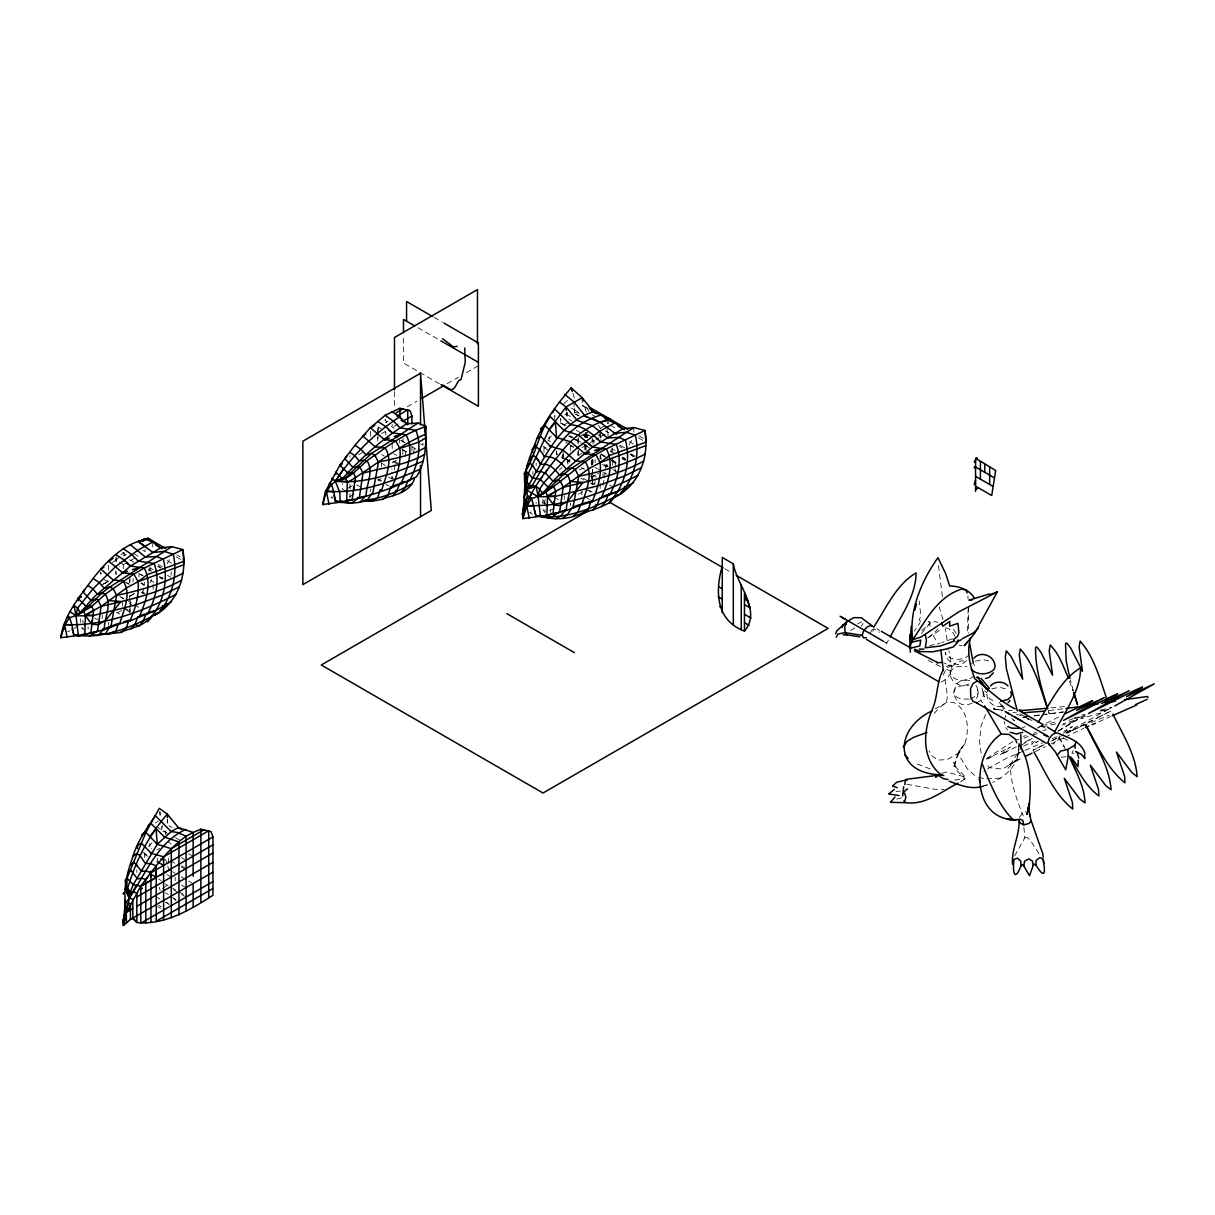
<?xml version="1.0" encoding="UTF-8"?>
<svg xmlns="http://www.w3.org/2000/svg" width="1215" height="1215" viewBox="0 0 1215 1215"><rect width="100%" height="100%" fill="white"/><g stroke="black" fill="none" stroke-linecap="round" stroke-linejoin="round"><path stroke-width="0.75" stroke-dasharray="5 3.75" d="M130.324 605.298L130.339 595.912L133.331 594.181M144.691 857.669L144.707 849.558M543.986 452.405L544.001 444.356M133.027 581.788L133.058 578.629M594.955 479.196L594.894 484.77L591.963 483.069M595.137 462.657L595.168 459.513M968.385 606.376L968.583 633.045M402.818 454.577L402.879 449.717M402.97 441.85L403.016 438.418M602.989 477.449L603.05 471.876M967.337 630.919L968.203 608.138M115.987 561.467L116.078 558.201M377.713 433.193L377.926 425.007M578.067 443.991L578.188 439.071M941.245 682.025C947.29 679.231 952.469 673.247 951.694 666.245L944.116 663.101M954.641 780.03L965.302 778.876L956.904 770.599L953.669 762.504L956.326 767.652L965.439 777.053L965.302 778.876L959.653 782.399M165.392 834.583L165.741 830.863M560.312 421.985L560.677 418.309M1018.808 745.463L1017.547 755.73L1018.793 751.28L1007.979 768.229L1014.297 761.835L1019.795 758.54L1009.376 764.706L1022.635 757.704M954.58 766.544C955.415 757.963 959.091 749.883 964.907 743.61C969.433 729.516 968.659 710.38 954.018 702.635L946.622 702.498L935.307 708.77M413.586 452.861L414.421 447.272M1018.884 747.924C1019.096 764.053 1006.339 775.929 992.746 782.414M142.717 593.269L143.583 587.726M143.871 585.873L144.448 582.167M405.142 456.369L406.296 448.973M603.126 485.241L603.976 479.682M604.265 477.844L606.558 463.052M150.538 582.82L151.404 579.509M613.514 460.394L612.223 465.345L612.223 457.159M955.294 761.592L953.517 767.88L959.85 749.746L956.919 756.93L962.948 746.283L957.8 753.528L947.214 759.633L937.676 760.074L931.859 755.639L929.035 750.961M872.917 631.405L873.767 628.732L879.478 632.286M1059.465 735.941L1058.144 739.935L1053.071 744.203M976.587 698.549C979.001 693.856 978.546 687.781 974.719 683.984M1004.82 718.171L1005.807 715.407M985.654 714.314L980.961 726.099L979.533 741.773L981.75 757.127M116.579 559.735L110.155 563.684M585.919 437.279L584.84 436.671L585.372 437.537L588.394 435.228L585.387 436.975M1019.37 817.406L1022.939 812.152L1025.809 811.909M977.012 702.665L980.854 700.432L983.224 695.755L983.208 689.801L987.081 692.793M943.098 675.054L946.789 667.901L951.527 665.304L948.915 650.784M1073.301 750.49L1071.903 753.179L1075.214 753.437M1019.431 752.434L1014.297 761.835L1002.466 769.08L989.481 767.683L983.846 771.404M888.469 640.062L886.722 643.16L883.745 641.839M869.955 633.486L872.659 628.899M861.238 626.302L862.999 623.417M1014.647 855.907L1024.837 837.758L1023.759 825.866M166.926 563.957L169.842 559.325M629.036 444.842L632.939 438.645M918.373 625.3L919.983 622.763M914.439 631.147L916.231 628.383M331.817 496.692L332.652 498.363M964.907 743.61L957.8 753.528L967.368 768.837L975.584 776.264M934.214 713.448L939.18 707.707L946.622 702.498L947.381 695.147L945.103 679.793M921.441 633.486L930.31 622.885L934.441 621.67L937.859 622.247M116.124 560.221L119.905 556.09M121.029 554.875L123.247 552.445L126.375 554.237M377.971 432.54L378.427 426.526M583.139 435.76L589.594 430.869L585.372 433.315L585.372 437.522M921.805 630.676L930.31 622.885L928.898 621.548L926.924 623.28M548.816 438.6L551.397 435.972M152.103 842.815L148.23 846.764L151.359 848.571M857.79 623.918L861.587 621.776M928.533 637.51L938.086 629.036M966.457 660.626C959.531 668.797 945.179 662.798 945.316 652.258L946.257 654.9C952.074 660.839 963.267 660.854 969.069 654.87M971.286 664.028L973.974 661.643M973.914 675.813C968.112 681.828 956.843 681.828 951.056 675.813L950.145 673.186C950.312 665.623 957.936 659.062 965.378 661.37M563.714 403.729L567.511 400.479M559.356 469.947L562.226 467.486M162.537 888.454L168.961 883.958M986.747 758.327L1015.284 740.041L1018.762 739.312M1034.831 741.347L1031.611 744.248L1038.157 741.393L1033.54 743.61M1063.429 733.055L1072.405 726.616L1064.021 731.157M927.683 637.921L941.139 629.355M1021.542 745.159L1032.279 738.234M562.909 454.167L562.909 458.587L559.659 456.703M100.891 573.222L100.283 572.462M564.747 414.816L567.739 412.918M564.778 424.567L569.288 421.727M1057.87 731.4L1077.447 719.553L1063.155 723.7M577.884 455.822L582.441 453.013M850.606 630.524L854.904 627.897M1099.864 711.094L1108.536 709.302L1064.629 733.359L1069.23 731.141M581.788 447.682L598.6 437.962L592.449 441.561L592.419 438.402M108.484 565.188L108.484 570.139M100.906 573.237L100.784 574.589M103.852 583.853L108.454 581.18L102.409 584.704M595.456 475.05L592.449 476.796L598.448 473.318M946.5 666.655L949.052 665.167L951.527 665.304M134.971 557.989L119.677 566.813M407.283 406.752L416.867 401.208M447.211 383.697L458.359 377.257M466.317 372.671L477.465 366.231M370.514 431.34L370.332 436.944M385.428 422.729L388.132 421.165M381.525 433.603L385.109 431.538L385.109 435.198M398.353 423.883L392.172 427.467L392.172 424.339M358.653 454.729L362.647 452.436M130.339 595.912L136.338 592.449M74.009 628.413L77.654 626.302M117.551 612.679L121.834 610.203M347.976 488.217L353.125 485.241M392.172 462.702L396.667 460.105M349.738 496.601L353.945 494.171M377.971 480.305L380.827 478.649M579.661 436.61L583.944 434.135M554.207 508.25L550.015 510.68M578.234 494.383L582.517 491.893M155.474 822.889L158.284 821.264M156.826 849.999L159.651 848.374M103.883 583.868L108.499 581.195M585.387 436.99L588.409 435.243M604.447 425.979L600.149 428.439L600.134 424.794M567.101 462.14L570.2 460.364M544.76 504.301L545.095 498.18M585.372 449.277L585.387 445.616L589.624 443.171M1024.761 742.304L1031.489 738.492M1058.538 730.534L1077.447 719.553L1069.564 723.214L1062.062 725.021M1038.536 727.253L1059.495 716.531M1016.378 746.861L1000.537 754.485L1010.242 747.104L986.504 759.238M1023.638 746.177L1032.932 741.408M578.355 441.592L577.702 440.802M1051.491 740.968L1059.07 737.125L1064.31 746.845M1044.171 744.643L1032.993 750.247L1043.427 744.977M1067.013 733.146L1071.873 730.686M1072.374 730.412L1097.965 717.564M1098.451 717.29L1111.239 710.866L1066.649 733.283M1052.752 740.269L1063.808 734.756M1035.362 751.538L1045.31 746.648M1063.672 737.839L1048.651 745.038M1065.327 737.034L1083.659 728.393M987.947 758.646L992.549 756.413M1002.466 753.847L1007.068 751.629M1080.606 718.08L1088.336 715.149M1108.536 709.302L1100.638 712.962L1093.136 714.769M1098.846 721.74L1110.571 716.531M1038.612 727.329L1043.305 725.264M1080.667 717.078L1086.924 714.314L1081.654 714.982M1025.065 750.369L1042.561 742.76M1052.114 738.674L1056.898 736.624M1023.956 738.234L1028.179 736.457M1091.738 715.377L1080.925 718.824M1033.479 733.359L1036.289 732.174M1066.497 732.508L1109.356 715.103M330.981 497.892L331.832 497.543M67.584 631.739L69.984 630.752M531.244 511.955L529.694 512.608L532.869 514.431M1023.47 751.052L1007.022 758.008L989.481 767.683L986.17 763.157M952.484 638.786L941.747 642.629M1069.018 720.267L1073.209 718.642M1054.954 722.059L1044.809 724.99M1100.638 709.97L1111.862 707.464L1105.604 710.228L1099.545 711.246M975.356 661.127L982.631 659.563L989.967 661.097M991.911 688.844L999.246 687.28L1007.964 689.361M970.496 698.99L977.361 695.026L978.288 692.398L977.361 689.771L974.673 687.356M1022.392 727.633L1025.171 726.6M579.403 469.734L584.248 467.988M968.689 683.923C960.716 688.465 950.236 682.314 950.145 673.186L951.056 670.543L953.76 668.144L957.921 666.579L967.049 666.579M972.152 703.151C948.505 713.585 948.505 671.212 972.152 681.645M981.857 786.515L986.55 785.087M982.859 786.166L987.977 784.647M896.746 799.106L902.821 797.465M937.297 643.874L940.228 643.115M1023.182 736.366L1026.174 735.637M1032.477 734.908L1038.476 733.45M941.929 773.165L946.743 772.072L965.439 777.053M929.794 645.605L934.365 644.633M1002.132 706.219C994.705 708.527 987.066 701.951 986.899 694.403L987.81 697.03L990.514 699.445L994.69 700.994M1042.895 730.504L1046.373 729.79M1055.729 723.927L1037.048 728.013M895.941 791.694L900.437 790.95M1022.787 717.245L1027.951 716.394M1042.409 714.952L1062.852 711.884M1064.021 711.975L1045.614 714.192M1034.572 715.681L1040.101 714.83M1000.37 778.101L986.428 778.921M1049.001 710.547L1064.219 708.664M968.978 699.172L961.384 698.99L957.223 697.44L954.519 695.026L953.608 692.398L954.519 689.771L957.223 687.356L961.384 685.807L968.978 685.625M1061.135 757.264L1066.178 756.687M1034.087 715.939L1040.678 715.24M1023.03 717.442L1026.705 717.093M1050.869 707.874L1065.479 706.477M1024.837 837.758L1027.525 837.667L1030.593 840.689L1039.858 855.117M1008.359 710.502L1012.019 710.578M1012.885 712.567L1016.363 712.78M1002.907 710.228L993.445 708.785L1002.329 710.76M1016.454 714.435L1025.171 716.516L1027.875 718.931L1028.786 721.558L1028.087 718.171M959.243 645.271L962.295 645.636M349.981 455.64L349.981 457.098M906.785 784.283L934.441 789.264L944.04 789.461M993.445 708.785L1002.026 710.608M945.331 627.851L948.854 628.778L953.517 633.136L955.157 637.176M574.376 412.037L579.813 413.556M978.667 777.16L984.849 778.937M930.204 768.928L914.956 763.217M949.052 665.167L951.694 666.245M946.622 669.435L951.375 671.409M1063.247 738.037L1067.56 740.132M940.471 666.595L925.071 658.91M605.374 430.991L608.669 432.753M610.31 451.13L615.246 453.787M1020.084 713.888L1034.785 722.15M876.835 628.854L879.857 630.524M1040.997 725.689L1047.163 729.167M418.021 327.792L439.298 339.942M434.18 317.449L442.306 322.142M639.075 435.851L645.484 439.557M582.167 405.324L588.5 408.969L582.167 405.324L582.167 399.219M638.407 437.795L642.963 440.422M592.115 414.725L595.137 416.472M611.631 425.994L614.851 427.862M571.111 407.997L578.856 412.477L574.072 409.713L574.072 402.089M629.218 441.561L633.653 444.113M576.168 414.148L579.297 415.955M574.908 413.859L578.158 415.743M566.069 414.011L570.898 416.806M620.227 445.282L624.464 447.728M597.871 434.606L600.802 436.306L600.802 439.557M631.056 453.772L635.172 456.141M630.16 454.395L637.085 458.389M568.787 419.251L572.052 421.134M555.544 416.092L554.541 415.5L554.541 419.175M591.599 436.914L585.372 433.315L587.787 437.84M612.466 448.943L615.215 450.537M576.32 430.307L587.711 436.884M592.024 439.374L594.955 441.06M622.551 457.007L625.482 458.693M582.881 435.016L590.141 439.207M622.171 457.706L625.436 459.589M565.826 425.69L561.041 422.926L561.041 419.266M591.599 440.574L594.545 442.275M560.328 423.002L565.522 425.994M621.943 458.571L624.54 460.075L624.54 456.627M570.275 435.881L573.267 437.613M576.533 439.496L580.861 442.275M584.977 444.644L587.711 446.239M600.802 453.787L605.116 456.278M611.646 459.786L616.005 462.292M568.787 435.805L572.052 437.689M573.693 438.63L580.026 442.29M581.453 442.959L587.817 446.786M604.842 456.627L601.106 454.304L601.106 459.483M612.816 461.229L616.081 463.112M568.969 436.139L571.885 437.81M573.343 438.661L579.16 442.017M585.372 445.601L591.599 449.201M603.232 455.914L608.092 458.723M611.312 460.576L616.096 463.34M565.522 442.063L572.052 445.829M604.781 464.738L608.077 466.636M612.816 469.37L618.071 472.407M573.526 447.014L570.397 445.191L570.397 449.945M571.065 445.784L573.617 447.257M604.447 464.965L607.303 466.606L607.303 462.869M602.245 464.449L606.558 466.925M547.509 439.921L550.653 441.728M595.092 467.38L601.41 470.934M604.387 472.65L607.044 474.184M439.314 383.712L403.486 363.012L403.486 336.509M883.092 641.08L886.722 643.16L884.095 641.262M564.443 457.842L570.397 461.275M581.378 467.608L584.521 469.43M543.196 446.239L546.143 447.94M564.686 458.663L570.579 462.049M593.573 475.338L596.519 477.039M561.041 456.977L563.76 458.541M609.717 485.074L613.545 487.276M543.986 447.652L550.562 451.448M590.141 475.931L593.042 477.601M594.894 484.238L592.1 482.628L592.1 488.233M583.458 478.361L588.318 481.186M590.384 482.947L593.649 484.831M580.709 478.148L583.823 479.94M589.108 490.253L592.1 491.969M724.656 568.65L731.217 572.447M586.435 489.599L590.93 492.197M586.769 497.937L589.548 499.547M555.528 498.074L558.384 499.73M542.103 502.372L545.095 503.936M391.336 426.495L394.268 428.196M420.512 443.824L423.017 445.267L423.017 438.357M377.865 426.966L381.176 428.88M400.844 440.24L405.066 442.67L405.066 439.01M401.041 440.498L404.079 442.26M411.733 446.68L416.441 449.398M402.56 449.535L407.8 452.557M402.256 449.671L405.066 451.297M393.645 453.727L396.576 455.412M399.325 464.054L394.738 461.411L394.632 470.691L391.701 468.99M381.707 454.562L384.365 456.096M392.961 461.472L399.446 465.224M381.115 462.885L386.431 466.165M395.209 479.849L391.838 477.905L391.838 472.286M388.724 477.1L391.625 478.771M378.275 478.953L381.571 480.851M377.713 479.56L380.371 481.11M385.975 484.345L389.18 486.197M356.694 484.831L360.977 487.306M346.108 491.3L342.569 489.25L342.524 483.616M176.965 554.982L180.169 556.819M176.297 556.91L180.838 559.538M167.108 560.677L171.543 563.244M142.808 550.319L145.177 551.686L144.965 547.889M158.102 564.398L162.354 566.858M157.494 566.281L160.426 567.982M167.533 575.363L170.677 577.186M150.341 568.073L153.09 569.653M148.792 569.41L151.678 571.065M160.061 576.821L163.311 578.72M129.489 559.69L133.893 562.241M159.833 577.687L162.43 579.191L162.43 575.743M116.655 560.525L115.592 559.918L116.002 560.571M119.328 562.074L123.976 564.762L123.976 568.21M140.408 574.239L143.218 575.864M139.558 573.92L142.732 575.743M150.706 580.345L153.986 582.471M141.031 582.911L144.312 584.81M140.91 583.261L143.765 584.916M126.375 582.593L129.489 584.4M142.261 591.766L144.934 593.315M125.464 582.167L128.471 583.914M141.153 592.328L144.312 594.15M100.374 572.508L101.285 573.04M104.034 579.57L107.285 581.453L107.285 576.487M120.832 596.99L123.976 598.798M128.38 601.349L131.311 603.035M134.333 604.781L138.996 607.47M119.708 596.55L126.208 600.301M129.489 603.566L134.303 606.346M124.006 607.652L129.975 611.099L129.975 605.48M125.418 609.459L129.777 611.965M116.427 612.147L119.708 614.046M94.846 618.025L97.701 619.68M81.208 627.958L86.022 630.737M168.87 825.744L172.014 827.552M156.249 826.595L166.531 832.533M175.461 837.697L179.866 840.233L179.866 836.558M167.305 833.46L162.309 830.574L162.309 825.395M188.735 853.75L191.666 855.451M168.232 842.147L171.133 843.818M181.415 857.684L184.513 859.476M181.415 865.824L184.528 867.631M170.434 860.691L179.714 866.037M181.232 866.918L185.804 869.56M142.428 852.231L146.848 854.798M144.691 854.51L147.987 856.393M172.576 871.747L175.142 873.221M181.232 876.744L185.804 879.371M188.735 881.072L191.681 882.773M166.88 874.511L171.3 877.063M181.415 884.991L184.528 886.798M158.603 879.068L161.261 880.602M165.301 883.928L168.202 885.614M172.667 888.195L175.811 890.003M179.243 891.886L184.164 894.726M173.517 889.836L176.691 891.673M181.415 894.392L184.528 896.199M165.407 892.812L168.353 894.529M172.667 897.596L175.811 899.404M157.267 897.521L159.924 899.07M165.407 902.229L168.353 903.93M158.846 905.327L161.382 906.785M157.586 906.587L160.608 908.334M133.847 553.736L138.07 556.197M622.9 458.541L625.968 460.439M159.256 576.715L162.324 578.613M619.088 445.89L621.928 447.925M158.39 566.023L161.231 568.058M630.448 454.213L633.258 456.673M1011.852 718.475L1014.571 720.966L1011.624 716.789M173.578 898.341L176.084 900.831M920.788 621.503L919.391 620.075L920.773 615.306L919.163 600.924M166.561 902.092L169.037 904.659M1001.555 704.746L1005.792 709.636M1005.807 727.709L1007.66 729.972M980.854 700.432L982.525 702.635M953.395 629.142L957.253 634.837M586.222 407.177L590.277 413.221M598.418 425.311L600.438 428.333M999.444 702.3L1003.317 709.757M542.908 509.252L544.715 512.274M933.257 635.46L937.099 642.477M386.719 422.258L385.109 419.236L385.109 422.911M124.872 555.452L123.262 552.43L123.262 556.106M543.469 500.519L545.201 503.815M1059.07 737.125L1065.828 750.202M1069.458 681.083L1072.951 690.986M1004.106 721.558L1005.018 724.186M943.037 619.65L939.241 607.029M1048.15 710.395L1049.289 713.828L1048.226 710.38M972.835 661.097L974.855 667.354M572.842 393.22L574.558 398.611M165.529 859.248L167.169 864.412M167.716 866.128L168.809 869.575M1073.422 690.925L1070.43 680.415M981.857 688.009L984.302 696.924L983.208 689.801M928.898 621.548L930.265 626.697M159.302 887.178L160.137 890.352M585.007 407.42L586.253 412.325M1002.405 705.353L1003.408 709.575M556.379 451.16L557.214 454.759M157.084 858.018L157.935 861.617M160.046 811.757L160.79 815.144M942.43 596.595L938.101 562.818M1010.546 769.961C1011.655 786.196 1017.441 801.444 1023.227 815.888M947.108 640.183L945.543 629.188M585.797 432.479L586.496 437.567M967.884 595.973L968.112 598.919M159.56 811.787L159.833 815.204M566.433 412.325L566.676 415.894M607.075 428.774L607.303 432.57M599.937 433.573L600.104 437.324M167.533 819.396L167.685 822.92M607.91 420.314L607.986 423.898L608.016 420.284M567.815 460.88L567.861 464.176M168.414 858.322L168.475 863.971M542.801 499.562L542.832 503.329M80.691 618.693L80.706 622.444M562.909 455.473L562.909 458.587M633.85 429.062L633.85 432.115M615.23 462.11L615.23 467.031M615.23 468.671L615.23 471.936M612.223 448.046L612.223 451.783M611.191 448.912L611.191 452.36M607.986 432.525L607.986 438.038M600.802 455.428L600.802 458.708M600.149 430.611L600.18 442.594M600.149 455.002L600.104 458.769M600.18 483.449L600.18 488.612M593.042 440.878L593.042 444.143M593.042 460.014L593.042 463.28M592.419 459.467L592.419 466.94M592.1 459.65L592.1 464.829M592.1 474.488L592.1 477.738M591.599 460.394L591.599 465.269M591.599 474.625L591.599 481.17M586.086 445.632L586.086 452.542M584.78 433.664L584.78 437.111M584.78 445.039L584.78 449.915M581.833 491.179L581.833 494.915M578.234 437.446L578.234 446.604M578.234 449.732L578.234 457.068M577.976 451.494L577.976 454.957M574.604 408.073L574.604 413.237M570.594 446.072L570.594 451.023M570.594 503.101L570.594 505.668M569.395 459.027L569.395 462.338M567.071 412.796L567.071 416.244M564.322 495.705L564.322 499.441M563.213 451.464L563.213 457.812M556.561 450.795L556.561 453.954M556.409 451.524L556.409 454.835M550.243 509.389L550.243 512.138M549.089 436.55L549.089 439.997M545.095 509.389L545.095 512.365M536.164 462.991L536.164 465.694M536.134 502.22L536.134 503.344M532.929 471.405L532.929 474.655M411.961 446.361L411.961 451.266M399.522 439.617L399.522 442.883M394.495 391.701L394.495 406.661M392.172 443.536L392.172 449.14M392.172 476.401L392.172 478.983M385.823 431.568L385.823 435.016M381.571 463.355L381.571 466.621M377.971 435.653L377.971 438.706M377.713 437.43L377.713 440.878M370.332 489.022L370.332 491.604M349.981 484.041L349.981 489.675M349.981 493.639L349.981 498.059M175.142 876.987L175.142 880.753M171.148 571.855L171.148 575.303M167.305 819.472L167.305 823.041M161.747 826.458L161.747 829.784M153.105 584.506L153.105 589.427M152.741 543.363L152.741 546.978M150.113 567.177L150.113 570.913M149.81 843.392L149.81 846.855M149.065 568.028L149.065 571.475M138.996 573.434L138.996 576.882M136.87 869.849L136.87 872.537M130.324 609.611L130.324 612.193M129.975 577.049L129.975 583.959M129.489 579.509L129.489 582.76M129.489 595.38L129.489 600.286M129.489 609.201L129.489 612.968M123.262 564.732L123.262 568.407M122.518 601.182L122.518 606.786M116.124 556.561L116.124 565.734M116.124 571.916L116.124 574.771M115.85 570.625L115.85 574.072M108.484 622.217L108.484 624.799M102.212 614.82L102.212 618.557M88.118 626.849L88.118 629.006M82.969 620.212L82.969 623.052M82.969 627.244L82.969 628.504M592.419 469.385L592.449 484.299L592.419 469.385M604.857 434.332L600.149 437.066L604.903 434.363M126.299 554.359L123.581 555.923L126.299 554.359"/><path stroke-width="1.5" d="M60.75 637.693L64.638 625.148L69.589 617.478C82.331 615.428 87.708 601.486 97.322 594.211L102.181 592.798L105.28 594.211C112.479 605.055 103.943 617.843 104.293 629.583L84.777 634.61L60.75 637.693C64.076 614.562 79.977 596.185 93.403 578.036C107.011 560.95 123.52 543.682 145.876 539.384L143.932 538.822L142.292 541.45M156.234 866.371L156.219 877.61L140.819 886.145L126.466 912.298L123.581 925.42L122.943 921L124.082 915.791L128.395 902.867L130.218 892.068L133.21 884.733L157.267 844.258L171.178 831.546L178.362 827.552L193.139 832.457L200.87 829.222L211.061 831.622L212.929 836.953L212.929 895.318C190.482 909.671 164.633 925.314 136.839 922.519L132.815 918.464L132.799 899.282L129.291 898.022L125.373 889.274L126.892 887.922L127.028 878.187L145.876 832.457L159.286 808.355L167.305 814.126L178.362 827.552L181.339 829.268M540.113 515.236L540.113 516.39L536.134 515.676C565.689 520.855 595.259 507.202 620.926 493.7C641.307 480.107 649.023 453.909 644.922 430.459L606.346 448.927L601.106 448.487L592.631 446.907L578.234 435.031L563.851 430.292L550.137 416.472C538.397 433.892 535.542 455.822 524.44 473.243L525.138 479.166L524.151 497.375L525.396 500.686L522.875 518.562L526.763 506.032L531.714 498.347C544.442 496.312 549.818 482.37 559.432 475.095L564.292 473.683L567.405 475.08C574.589 485.939 566.069 498.712 566.403 510.467L546.887 515.494L522.86 518.577C521.584 510.923 524.455 502.919 527.69 496.024C519.321 476.341 530.423 456.977 536.909 438.6C545.216 419.995 557.852 403.395 571.111 387.843L582.167 397.7L593.239 411.703L596.413 413.54L591.675 410.807M536.301 471.724L540.736 471.329L545.095 473.288L546.917 470.296M941.64 775.246C920.712 759.269 923.157 729.562 932.892 707.981C937.95 695.527 936.613 681.083 943.356 669.738M125.737 904.795C122.973 887.785 127.378 872.097 133.027 856.286C137.386 840.947 146.954 828.524 155.247 815.63L171.178 831.546L177.739 832.564L186.092 836.224L193.139 832.457L193.139 876.228M974.643 598.448C969.752 589.882 959.212 586.025 949.72 586.01L945.604 573.556L937.98 557.639C921.821 580.451 908.334 611.069 912.845 639.591L910.506 645.013L910.217 652.258M125.677 884.535L125.16 880.085L127.028 878.187L133.21 884.733L140.819 886.145L145.8 883.047M156.234 877.033L150.523 874.314L150.523 871.14M1018.929 746.542L1019.021 743.762M1035.955 865.08L1036.122 860.433L1039.827 857.638L1042.865 858.959C1045.234 869.439 1046.145 881.938 1035.955 865.08L1034.238 864.169L1033.236 865.384L1029.515 875.772L1023.759 865.839L1022.544 864.594L1021.071 865.748C1013.568 884.581 1012.672 868.649 1014.039 859.37L1017.487 858.154L1020.752 861.192L1021.071 865.748M540.872 431.811L541.039 428.455L543.348 426.252M88.042 633.471L78.99 636.083L74.009 634.792C103.564 639.971 133.134 626.332 158.816 612.831C179.197 599.223 186.913 573.024 182.812 549.59L171.74 546.659L160.684 547.904L130.506 566.023L97.322 594.211L92.963 588.926L88.118 585.584M80.448 611.889L83.972 611.692L85.415 615.808L84.777 634.61L83.577 633.911M323.099 504.787C324.542 492.424 331.361 479.09 345.151 478.103L347.353 481.596L346.624 501.415L322.598 504.498L325.483 491.376L339.851 465.224L355.266 444.842L370.332 427.771L385.109 415.302L399.902 408.301L410.093 410.716L411.961 416.031L411.961 423.959M542.558 492.758L546.082 492.576L547.54 496.692L546.887 515.494L545.687 514.795M137.371 848.617L137.614 845.458L141.229 842.967L151.267 853.34L163.615 856.803L208.722 830.756L208.722 897.748M346.184 501.157C370.165 496.16 394.419 487.701 416.502 476.751C426.146 461.533 425.857 443.703 426.025 426.526L418.021 423.048L406.949 423.701C382.573 438.175 361.189 458.192 342.296 478.68M125.707 887.466L126.132 890.777M583.185 400.935L582.167 397.7L566.069 406.964L549.134 429.472L528.464 473.182L524.151 497.375L523.376 508.948L525.427 503.936M722.257 612.603L722.257 557.442L733.313 563.836C736.806 585.114 762.033 610.431 744.461 631.101C715.848 620.455 714.997 591.341 722.257 566.175M79.826 596.383L77.988 598.418L85.597 605.799L91.778 606.391L93.646 610.446L90.745 633.471L89.318 632.65M341.673 463.173L339.851 465.224L347.46 472.605L353.641 473.197L355.509 477.252L352.061 499.973M526.9 493.138L526.323 471.344L532.504 477.89L540.113 479.302L547.722 486.668L553.903 487.261L555.771 491.331L552.871 514.355L551.048 513.307M915.001 607.546L914.728 610.052L916.581 603.992M93.403 578.644L99.129 582.501L104.277 588.242L109.821 587.088L113.101 588.622L116.625 595.365L110.793 627.244L104.293 629.583L102.865 628.763M125.373 899.677L124.082 915.791L125.449 912.45M355.266 445.449L360.977 449.307L366.14 455.048L371.684 453.317L374.964 455.428L378.472 462.171L372.656 494.049M530.12 460.85L530.12 458.161L533.081 455.276L536.195 457.447L541.055 464.479C548.967 462.778 555.194 469.279 559.432 475.095L566.403 469.112L571.946 467.972L575.227 469.506L578.735 476.25L572.918 508.113L566.403 510.467L564.99 509.647M366.14 496.388C365.806 484.648 374.326 471.86 367.143 461.017L364.029 460.181L359.169 461.017L354.81 455.731L349.981 452.39M975.554 491.437L975.554 458.268L995.693 470.478L991.729 495.507L975.554 486.167M1029.348 813.777L1031.201 820.824L1029.059 823.466L1023.789 824.879L1022.757 820.383L1020.539 819.275C971.772 825.547 968.887 755.381 1001.266 734.042L1009.058 734.407L1015.497 739.343L1016.849 742.775M902.639 795.916L903.702 786.743M123.08 925.131L126.117 907.529L124.856 904.233C143.962 878.825 155.307 843.362 185.804 829.389M904.735 784.571L905.494 780.076L907.073 780.546M82.969 591.842L91.246 600.696L95.621 598.874L97.959 599.846L101.088 606.376L97.443 631.587L89.849 632.954M346.655 456.232L344.817 458.647L353.094 467.502L359.807 466.651L362.936 473.182L359.291 498.393L357.559 497.391M545.095 472.711L553.357 481.565L557.731 479.758L560.085 480.73L563.198 487.261L559.553 512.457L551.959 513.823M937.934 774.669C891.78 771.495 896.032 727.496 932.254 710.79M1023.759 865.839L1024.61 861.238L1028.771 858.868L1032.37 861.025L1033.236 865.384M842.299 627.487L842.846 624.723M127.56 888.818C135.275 861.663 148.473 835.677 167.305 814.126L167.457 817.634M78.383 635.582L76.013 615.823L77.532 608.183L92.963 588.926L115.85 566.387L137.827 550.228L152.741 542.027L160.684 547.904M540.493 516.466L538.124 496.707L539.657 489.053L544.107 482.431L569.395 454.866L577.976 447.272L599.937 431.112L614.851 422.896L622.794 428.774L633.85 427.543L644.922 430.459L645.985 442.169L609.429 455.488L600.149 462.581L588.91 468.641L563.198 487.261L547.616 495.674L555.088 496.464L597.704 485.863L624.373 476.037L641.231 467.79M846.08 624.525L846.658 621.716L853.872 617.615L861.268 617.736L872.643 626.165A9.28 5.361 -60.1 0 0 863.303 631.557L862.24 635.384L863.5 637.86L866.31 637.708M522.86 518.577C527.295 491.635 546.704 470.767 562.909 449.96C575.211 435.137 591.371 423.807 610.021 419.084L627.791 429.335M836.284 637.359L837.727 634.063L845.139 632.605L862.24 635.384M911.22 626.363L910.369 639.196M1076.05 741.727L1074.804 745.175L1067.863 749.427L1068.258 755.943L1065.737 769.839L1055.319 751.903L1047.938 742.593L1049.061 738.796A9.28 5.346 -59.9 0 1 1058.402 733.404C1068.608 737.748 1081.806 741.666 1085.01 753.756M122.943 921L128.395 902.867L130.415 904.036L130.415 919.451L123.581 925.42M522.237 514.158L527.69 496.024L531.714 498.347L536.028 516.254L534.205 509.677M958.225 639.925L957.542 642.446L953.213 646.988L947.639 648.552M143.324 884.702L212.929 844.881M150.949 876.911L150.949 876M380.022 489.782L377.728 497.861L371.714 501.263L364.394 500.838M975.554 480.229L974.248 484.618L975.554 483.145M424.521 431.583L426.025 426.526C407.268 432.677 390.471 443.414 374.964 455.428C360.749 462.854 352.517 479.773 335.355 481.17L331.832 478.361L331.832 480.608M967.429 642.052L964.3 645.712L974.84 633.076L979.153 625.452M970.648 638.072C966.365 651.331 970.01 666.033 974.795 678.729C987.871 688.829 999.748 701.298 1015.087 708.907M171.482 601.668L155.657 610.522L129.975 620.911L128.927 620.318L126.223 628.14L121.515 632.316L108.849 633.881L100.268 633.668M398.247 484.071L390.79 487.124L388.071 494.945L383.363 499.122L371.714 501.263L366.262 499.957M633.592 482.552L617.767 491.407L592.1 501.795L591.052 501.188L588.333 509.024C575.181 519.352 554.799 521.083 539.111 515.798M890.549 802.31L906.056 802.735C926.164 805.074 941.534 791.497 958.058 783.098M987.613 691.016L988.6 688.252M118.675 623.265L115.865 631.056L108.849 633.881M140.819 889.198L142.428 888.195M109.244 626.348L110.793 627.244L119.708 623.872C123.353 610.477 132.01 594.044 123.171 581.089L113.147 579.874L100.784 569.076L103.883 567.299M571.9 507.536L572.918 508.113L581.833 504.741C585.478 491.346 594.12 474.928 585.296 461.958L575.257 460.758L562.909 449.96L549.788 446.042M835.692 633.653L836.695 630.98L846.658 621.716L844.714 626.424L845.139 632.605L847.113 634.868L859.871 636.842M382.786 498.788L392.84 495.766L396.789 491.149L399.735 483.464L404.853 481.459M583.048 512.867L593.102 509.844L597.051 505.227L599.997 497.527L601.106 498.18C607.728 483.251 614.638 464.449 606.346 448.927C580.937 461.168 562.211 483.023 538.124 496.707L526.065 489.736C543.986 459.938 557.002 424.278 593.239 411.703L610.021 419.084L614.851 422.896L606.057 419.691L605.222 421.013M145.77 614.836L143.203 620.88L139.512 625.649L120.938 631.982M392.84 495.766C402.18 492.834 412.325 488.066 414.68 477.571M543.986 456.172L544.654 456.567C553.827 455.701 561.072 462.49 566.403 469.112L592.631 446.907L607.515 437.947L618.799 437.43L625.467 440.134C630.099 457.432 626.864 476.037 617.767 491.407L608.533 494.216L605.328 501.765L601.638 506.518L593.102 509.844M552.779 412.811L554.541 408.787L570.458 424.703C582.425 425.554 592.449 433.406 600.301 441.926L616.218 444.401C622.581 461.108 617.812 479.667 609.717 494.9L608.533 494.216M400.844 484.102C407.465 469.187 414.376 450.385 406.083 434.849L392.354 432.829L388.724 430.034M990.134 594.53L997.318 591.902L979.579 624.085M529.33 497.968L532.094 492.455M400.996 420.269L406.949 423.701L399.522 416.942C374.007 433.694 351.986 455.853 335.355 481.17L339.79 492.485L340.23 502.387M135.913 625.072L139.512 625.649C162.248 614.152 169.174 582.653 163.357 559.249L156.689 556.546L145.405 557.062L130.324 544.73M166.501 604.113L164.83 607.227L160.289 610.583M890.215 636.964C900.437 616.749 915.897 596.155 916.125 572.872C896.062 584.704 885.978 608.396 873.57 627.365M1054.711 731.946C1064.932 711.717 1080.408 691.122 1080.621 667.84C1060.574 679.671 1050.474 703.364 1038.066 722.333M136.824 884.657L129.291 898.022L125.373 889.274L126.132 889.714M1043.913 863.455L1043.457 860.235M154.244 615.352L158.816 612.831C172.317 596.398 177.83 575.075 173.305 554.329L164.147 551.352L152.984 552.521L138.054 541.495L147.911 538.199L165.68 548.466M601.638 506.518L609.368 502.843L614.836 497.072L620.926 493.7C634.443 477.282 639.956 455.944 635.415 435.213L626.272 432.236L615.094 433.406L600.164 422.38L585.235 416.168L574.072 402.089L564.914 394.495M105.477 633.562L109.79 626.667L117.202 623.842M371.638 493.457L367.325 500.367L360.035 502.266L351.348 503.207L339.851 502.311L335.097 500.823M571.05 508.918L567.587 514.446L562.56 518.441M903.292 747.286L907.028 741.347L913.862 737.216L926.939 732.478M343.845 468.367L335.355 481.17C365.229 484.345 395.771 472.924 422.85 461.244M160.957 858.929L163.873 860.083M617.767 491.407L609.368 502.843M888.955 793.987L899.039 795.582M532.641 452.633L532.322 449.444L535.481 444.872M82.969 591.842L84.807 589.427L82.969 592.404M212.929 881.589L140.819 923.233L140.819 886.145C154.259 868.148 167.548 849.437 186.092 836.224L186.092 910.825M129.777 870.426L127.681 873.175L130.81 870.274L137.523 878.87L141.456 878.172L145.8 879.554L147.623 877.139M529.072 463.568L526.976 466.332L530.105 463.416L532.443 465.148L536.817 472.012M401.375 492.455L405.051 487.686L408.255 480.138L409.455 480.821C417.55 465.603 422.319 447.029 415.955 430.323L400.024 427.847L393.463 421.286L385.109 415.302M975.554 465.983L974.126 467.836L975.554 467L994.447 477.905M549.134 430.019L555.361 422.076L556.561 437.415L570.594 441.85L585.509 454.121M1008.025 702.817L1009.893 700.554M993.354 672.821L988.873 677.454L985.547 678.517M1057.278 755.092L1060.619 751.083L1067.863 749.427M360.035 502.266L365.351 495.933M130.992 628.96L134.926 624.358L137.887 616.658L138.996 617.296C145.618 602.382 152.528 583.58 144.22 568.043L130.506 566.023L126.861 563.228M69.984 611.57L76.013 615.823L83.303 611.297L102.181 592.798L109.821 587.088L171.74 546.659M525.533 486.365L524.728 483.524L526.186 481.079L529.497 485.21L536.134 486.243L538.124 496.707L545.429 492.181L564.292 473.683L571.946 467.972L633.85 427.543M890.823 801.824L894.999 797.07M140.819 886.145L142.641 884.095M541.936 477.252L540.113 479.712M179.41 847.447L178.423 847.645M147.258 621.958L151.617 617.341M425.356 434.317C397.214 446.482 373.567 466.803 347.262 482.613L346.579 481.155L347.353 481.596L335.355 481.17L345.151 478.103L371.684 453.317L418.021 423.048M71.169 625.512L71.882 624.768C107.922 624.677 143.962 610.644 175.962 594.439M333.016 492.318L333.745 491.574C363.422 492.333 393.432 480.973 420.329 469.127M533.279 506.397L534.008 505.653C570.032 505.562 606.072 491.528 638.072 475.308M130.825 865.004L133.787 862.118L141.76 871.322L146.119 871.079L150.949 872.735L212.929 836.953M147.759 826.322L150.842 823.33L164.557 837.135L178.954 841.874L178.954 914.941M978.303 628.216L973.367 632.939L962.28 638.65M145.208 832.002L141.76 835.297L145.876 832.457L157.267 844.258L171.3 848.693L203.983 829.83M573.48 516.208L577.991 511.925L580.8 504.149L591.052 501.188M892.706 785.877L896.624 782.293L905.494 780.076M990.453 685.989C994.827 680.901 1003.666 680.901 1008.025 685.989M973.898 658.272C980.824 650.086 995.176 656.1 995.039 666.64L994.143 669.298C988.357 675.327 977.012 675.327 971.241 669.268M904.476 791.405L907.484 788.793M179.106 586.906L162.248 595.168L135.579 604.979L92.963 615.58L85.49 614.79L101.088 606.376L126.8 587.756L138.024 581.696L147.319 574.604L183.875 561.284L182.812 549.59L144.22 568.043L133.908 574.103L105.28 594.211L91.778 606.391L76.013 615.823L74.009 605.374L77.532 608.183L80.646 613.059M889 793.729L894.377 789.416M532.322 449.444L535.83 446.756L539.111 449.003L544.654 456.567M133.027 856.286L136.536 853.613L139.816 855.269L145.36 863.409L150.523 863.622L156.234 865.763L156.234 921.213L212.929 888.484M154.229 615.063L157.251 612.831M614.836 497.072L617.858 494.824M620.88 492.591L626.94 488.111M892.858 786.075L897.186 787.7M89.5 636.402L96.835 631.238M357.225 499.076L351.348 503.207L346.457 502.418M558.946 512.107L551.61 517.286L548.603 518.258L546.264 516.907L548.603 518.258M134.47 570.777L138.996 567.618L132.405 569.668M396.318 437.567L400.844 434.423L394.252 436.474M596.58 451.646L601.106 448.487L594.515 450.537M967.17 592.981L965.971 589.928L961.733 589.138C937.919 596.201 925.891 620.379 912.845 639.591L921.016 637.04L958.832 611.798L997.318 591.902M541.039 428.455L545.155 425.599L556.561 437.415L555.68 436.899M536.909 438.6L540.523 436.124L550.562 446.482M93.646 610.446L85.415 615.808L76.013 615.823M555.771 491.331L547.54 496.692L538.124 496.707M622.794 428.774L607.515 437.947L592.434 425.615L577.353 420.527L566.069 406.964L559.401 401.983M159.924 875.483L171.285 868.907M420.542 373.263L302.869 441.197L302.869 584.628L431.31 510.467L420.542 373.263L420.542 424.718M108.484 561.573L113.071 558.323M370.332 428.379L374.919 425.129M396.287 412.781L403 408.908M421.666 398.444L444.022 385.535M78.094 598.372L81.268 596.762L78.094 598.372L78.079 600.802M362.647 436.489L365.715 434.104M396.941 416.077L407.754 409.835L407.754 424.81M403.046 421.18L411.961 416.031M342.357 463.781L339.851 465.649M425.615 438.144L418.552 442.214L399.887 448.502C401.36 462.004 397.108 475.46 391.838 487.716L390.79 487.124M426.085 447.044C411.672 455.731 394.647 458.344 378.472 462.171M339.851 501.157L339.851 502.311L342.326 500.869M424.855 454.258C406.007 465.284 383.697 467.35 362.936 473.182M412.113 483.616C397.305 491.969 380.887 498.803 363.877 500.352M588.349 510.771L321.246 664.985L543.014 793.015L828.144 628.398L736.153 575.287M136.839 896.959L212.929 853.021M132.799 908.638L126.466 912.298L125.464 911.706M136.839 906.299L212.929 862.361M130.415 919.451L212.929 872.188M975.554 458.86L977.179 457.918L974.233 461.928L975.554 462.186M142.702 541.222L145.891 539.384M976.906 681.25L973.048 683.468L970.512 688.799L970.739 697L973.139 701.587L977.012 702.665M938.998 775.094L935.565 777.053L939.909 774.547L939.848 776.415L942.749 778.375L947.928 779.574M183.176 573.176C162.309 583.914 139.558 590.718 116.625 595.365M181.627 580.208C156.614 593.877 128.593 599.906 101.088 606.376M645.287 454.061C624.434 464.798 601.683 471.602 578.735 476.25M643.737 461.093C618.739 474.761 590.703 480.791 563.198 487.261M1114.747 705.945L1154.25 683.863L1126.548 696.696L1142.601 687.067L1135.979 689.756L1088.397 713.554L1129.312 690.712L1101.595 703.485L1117.663 693.917L1111.042 696.605L1063.474 720.404L1104.374 697.562L1076.657 710.365L1092.695 700.782L1091.146 701.207L1065.358 713.585M555.771 518.668L560.297 516.329L565.613 510.011L560.616 511.591M542.771 493.943L539.657 489.053L536.134 486.243L526.065 489.736L532.61 484.982C549.514 455.868 566.387 424.779 601.182 414.998L608.016 420.284L605.283 418.704M1025.642 756.216L1032.036 753.163M956.068 642.173L961.475 639.652M1135.387 704.67L1147.051 699.354M1136.8 704.973L1112.241 715.787M1085.329 727.603L1088.701 726.145M1092.088 724.672L1095.459 723.214M975.554 489.281L977.468 488.491M131.964 918.813L132.799 918.464M645.742 445.692L600.149 462.581C601.622 476.067 597.37 489.539 592.1 501.795L581.833 504.741M903.428 793.456L904.613 792.985L905.813 796.903L904.704 801.991L903.671 801.08M109.79 626.667L103.503 629.127L98.172 635.46L91.474 634.883M139.588 615.99L144.707 614M601.698 496.874L606.817 494.869M573.389 506.974L579.312 504.711M119.708 623.872L129.975 620.911C135.26 608.654 139.512 595.198 138.024 581.696L183.632 564.823L183.374 558.672M1022.65 732.311L1016.454 733.981L1010.242 732.311M989.45 593.968L968.947 600.18L971.939 600.043M358.683 498.044L363.68 496.464M389.316 438.007L384.365 439.541L370.332 427.771M127.454 571.202L122.518 572.736L108.484 560.966M589.579 452.086L584.628 453.62L596.033 454.972L600.149 462.581M155.657 610.522L146.407 613.332L147.592 614.015C155.702 598.798 160.471 580.223 154.108 563.517L138.176 561.041L131.615 554.48L123.262 548.512M981.857 786.515C970.982 789.704 959.41 785.042 949.264 781.23M541.115 516.967L550.152 514.355M123.808 621.791L128.927 620.318M948.019 648.658L932.74 651.817L919.193 651.574M339.851 502.311L350.011 500.124L346.989 500.474M937.281 775.352L906.071 779.347M1115.431 701.177L1104.997 702.817M1074.607 718.095L1079.148 717.321M1084.555 706.006L1087.972 705.459M1091.389 704.913L1098.223 703.834M457.174 346.336L453.377 346.882L442.564 338.666M1124.558 699.643L1147.568 696.484L1147.932 697.699M1079.467 706.69L1065.904 708.466M1000.765 701.344L1007.964 699.445L1010.667 697.03L1011.579 694.403L1010.667 691.775M1019.491 728.332L1011.882 728.149L1007.721 726.6M1043.928 711.17L1023.015 712.81M1047.239 708.239L1021.815 710.562M335.872 501.598L340.64 501.157M329.432 484.496L329.432 483.114L331.452 484.284L333.745 491.574L325.483 491.376L333.745 491.574L335.765 502.19L333.943 495.614M524.743 504.863L526.763 506.032L534.008 505.653L525.746 505.44M63.636 629.947L63.636 624.571L71.882 624.768L73.918 635.384L72.08 628.808M936.583 662.676L942.597 662.464M555.088 496.464L547.54 496.692L553.903 505.121L560.312 505.562L567.587 501.324L583.109 482.431L570.367 481.398M92.963 615.58L85.415 615.808L91.778 624.237L98.202 624.692L105.462 620.44L120.984 601.547L108.257 600.529M843.104 634.868L847.113 634.868M919.254 649.053L923.886 649.159M63.636 624.571L71.882 624.768L69.589 617.478L67.584 616.309L67.584 617.691M362.647 435.881L374.995 446.68L385.018 447.895C393.857 460.85 385.201 477.282 381.571 490.678L380.644 490.131M399.887 448.502L395.771 440.908L384.365 439.541L385.246 440.058M138.024 581.696L133.908 574.103L122.518 572.736L123.383 573.252M1015.953 820.034L1007.068 819.229L1010.865 819.685M920.271 651.574L914.485 649.25M606.057 419.691L608.001 420.269L600.164 422.38L593.254 418.917M1019.339 709.742L1022.65 710.805M1075.624 751.478L1081.487 754.424L1084.949 758.646L1084.433 754.773M976.435 677.393L979.73 678.486M145.891 539.414L152.741 542.027L147.911 538.199M1043.806 734.847L1048.256 736.822M937.889 662.691L914.47 650.815M941.291 774.411L943.812 775.641M1023.789 824.879L1020.6 823.314L1019.036 820.626C1019.704 835.555 1011.184 849.482 1012.551 864.214L1013.249 864.655M1019.066 710.623L1043.062 724.535M1013.599 820.11C998.502 805.758 990.362 783.66 982.419 764.493M1046.282 743.246L976.541 702.862M881.376 631.36L909.716 647.382M127.56 888.302L126.892 887.922L129.291 898.022L127.56 888.302L130.415 892.175M1068.258 755.943L1071.569 757.795L1078.009 766.665L1078.297 760.195M403.486 332.728L403.486 319.469L414.755 325.924M440.939 340.883L478.406 362.359M975.554 476.341L992.898 486.349M432.555 316.523L406.569 301.517L406.569 321.261M443.931 323.084L478.406 342.979L478.406 406.281L440.939 384.654M589.032 406.964L610.021 419.084M618.025 426.025L624.358 429.685M613.469 432.464L616.673 434.317M583.656 415.257L586.86 417.094M624.464 486.349L625.497 486.942M575.257 460.758L576.031 461.199M442.852 385.14L451.099 389.909C456.703 388.754 456.293 380.432 461.077 379.475L465.224 362.359L464.768 348.006M841.646 617.144L845.291 619.255M1009.802 714.223L1005.048 711.474M1014.419 716.896L1022.331 721.452M840.051 616.218L883.092 641.08M1006.506 712.324L1020.084 720.161M1021.405 720.92L1047.603 736.047M609.657 502.266L723.016 567.694M559.432 475.095L564.292 473.683L564.292 474.776M595.699 504.453L597.051 505.227M744.461 598.995L747.984 601.03M532.018 477.617L532.808 478.057M547.418 486.501L548.193 486.942M719.234 587.042L722.257 588.774M744.461 604.645L749.989 607.834L744.461 593.36L744.461 631.101M529.71 485.332L529.497 486.273M718.232 596.778L722.257 599.101M744.461 614.289L751.037 618.086M525.898 493.533L524.667 492.834L524.895 496.236M546.37 505.364L547.601 506.078M719.736 606.71L722.257 608.153M744.461 622.703L748.987 625.315M374.995 446.68L375.769 447.12M395.437 490.374L396.789 491.149M347.156 472.422L347.93 472.878M353.641 481.702L354.826 482.385M346.108 491.3L347.338 491.999M506.807 613.621L574.467 652.683M155.9 545.14L162.233 548.8M162.339 605.465L163.387 606.057M113.147 579.874L113.906 580.314M97.322 594.211L102.181 592.798L102.181 593.892M85.293 605.617L86.083 606.072M84.26 624.495L85.49 625.193M156.401 843.757L157.267 844.258L156.067 828.919L149.84 836.315M150.493 852.9L151.267 853.34M157.13 861.678L163.615 865.429M132.739 884.459L133.513 884.915M126.466 923.035L126.117 907.529L130.415 910.02M1047.695 727.345L1055.425 732.007M866.371 639.379L938.876 681.797M138.054 541.51L144.965 546.021M130.506 566.023L123.976 559.857L116.124 554.754M392.172 411.536L399.522 416.942M588.986 444.098L592.631 446.907M589.351 408.468L593.239 411.703M392.354 432.829L385.823 426.647L377.971 421.559M904.674 754.667L908.137 758.281M989.238 688.191L981.082 678.38M342.493 478.801L335.872 472.179L335.872 474.412M133.665 918.54L136.839 922.519L136.839 893.101L133.316 891.84L130.218 892.068L130.218 893.131M541.055 464.479L536.195 457.447L536.195 458.541M984.682 705.976L1001.266 734.042M1070.461 758.099C1078.495 771.449 1086.134 786.667 1098.876 795.931L1098.512 789.416L1090.356 765.177L1105.832 785.725L1111.057 789.796C1109.523 766.756 1095.778 746.147 1085.997 725.628M1086.028 725.613C1097.464 745.372 1106.789 768.366 1124.953 782.794L1124.604 776.279L1116.448 752.039L1131.909 772.603L1137.134 776.674C1135.706 754.242 1122.478 734.103 1112.925 714.131M1033.859 751.872C1045.295 771.631 1054.62 794.625 1072.784 809.053L1072.435 802.538L1064.279 778.299L1079.74 798.863L1084.965 802.918C1084.615 787.274 1076.369 772.451 1069.929 758.357M977.832 676.725L980.125 681.159M1047.938 742.593L1049.152 745.038M1019.719 745.296C1031.353 764.539 1031.489 787.791 1028.71 809.433L1028.437 806.578M126.117 907.529L126.831 909.109M1068.304 678C1063.459 666.595 1059.07 653.852 1050.216 645.013L1049.198 650.982L1052.585 675.191L1040.784 652.121L1037.428 647.595L1036.228 646.866L1035.575 647.838C1035.195 668.615 1041.787 688.92 1047.71 708.664M1031.201 820.824L1042.728 853.522L1043.184 857.38M1073.528 692.687L1077.523 704.7L1073.938 692.641M941.655 622.931L942.779 626.241L949.796 621.397L949.69 626.226L957.967 623.325L958.893 633L957.45 636.478L953.471 639.743L954.565 640.988L940.273 646.061L925.238 647.777L926.453 640.639L925.329 634.503M1108.019 702.452C1100.517 681.463 1095.095 658.059 1080.15 641.049L1079.133 647.018L1082.504 671.272L1070.749 648.127L1067.362 643.631L1066.163 642.902L1065.509 643.874L1066.163 660.808L1069.944 678.593M1047.588 708.664C1040.298 688.237 1034.861 665.501 1020.281 648.977L1019.264 654.946L1022.666 679.185L1010.85 656.13L1006.309 650.875L1005.337 656.859L1006.415 668.782L1017.289 710.912M571.111 387.843L572.265 391.427M1077.052 752.374L1078.799 758.023M979.153 778.876L979.822 781.974M526.763 506.032L529.269 518.228M326.501 491.954L329.007 504.149M64.638 625.148L67.159 637.343M972.835 661.097L969.692 643.54M940.881 650.283L943.341 670.543M1029.925 815.827L1028.573 807.018M1074.804 745.175L1075.214 748.319M525.533 482.507L525.138 479.166L524.652 482.416L524.44 473.243M566.069 406.964L566.312 410.548M1020.813 734.619L1021.132 749.291M989.648 466.985L989.648 484.466M984.758 464.16L984.758 472.301M980.399 461.639L980.399 479.135M741.241 584.916L741.241 629.628M733.313 563.836L733.313 624.221M592.054 454.258L592.054 455.215M586.086 440.726L586.086 441.971M557.731 479.758L557.731 480.836M553.903 501.385L553.903 505.121M549.134 429.472L549.134 430.429M532.443 465.148L532.443 466.226M529.71 497.193L529.694 498.575M477.465 343.799L477.465 289.58L394.495 337.481L394.495 389.833M420.542 465.588L420.542 516.679M399.902 408.301L399.902 417.823M391.792 440.179L391.792 441.136M381.525 446.877L381.525 447.819M357.468 466.256L357.468 467.137M353.641 487.306L353.641 491.042M200.87 829.222L200.87 902.274M193.139 883.624L193.139 906.739M171.3 848.693L171.3 917.765M163.615 856.803L163.615 919.998M150.949 872.735L150.949 922.322M145.8 879.554L145.8 923.081M136.9 864.867L136.9 865.763M133.149 872.567L133.149 873.448M123.976 559.857L123.976 561.087M95.621 598.874L95.621 599.967M91.778 620.5L91.778 624.237M77.988 634.367L77.988 635.506M74.009 605.374L74.009 607.363M909.883 636.554L909.989 648.324L919.861 645.864L920.742 640.108L911.539 642.249L910.354 634.108L909.883 636.554M1029.409 803.449L1026.964 814.323L1029.409 803.449M124.279 892.66L123.292 893.769L124.279 892.66M986.55 689.239L980.429 680.901L986.656 689.3"/></g></svg>
